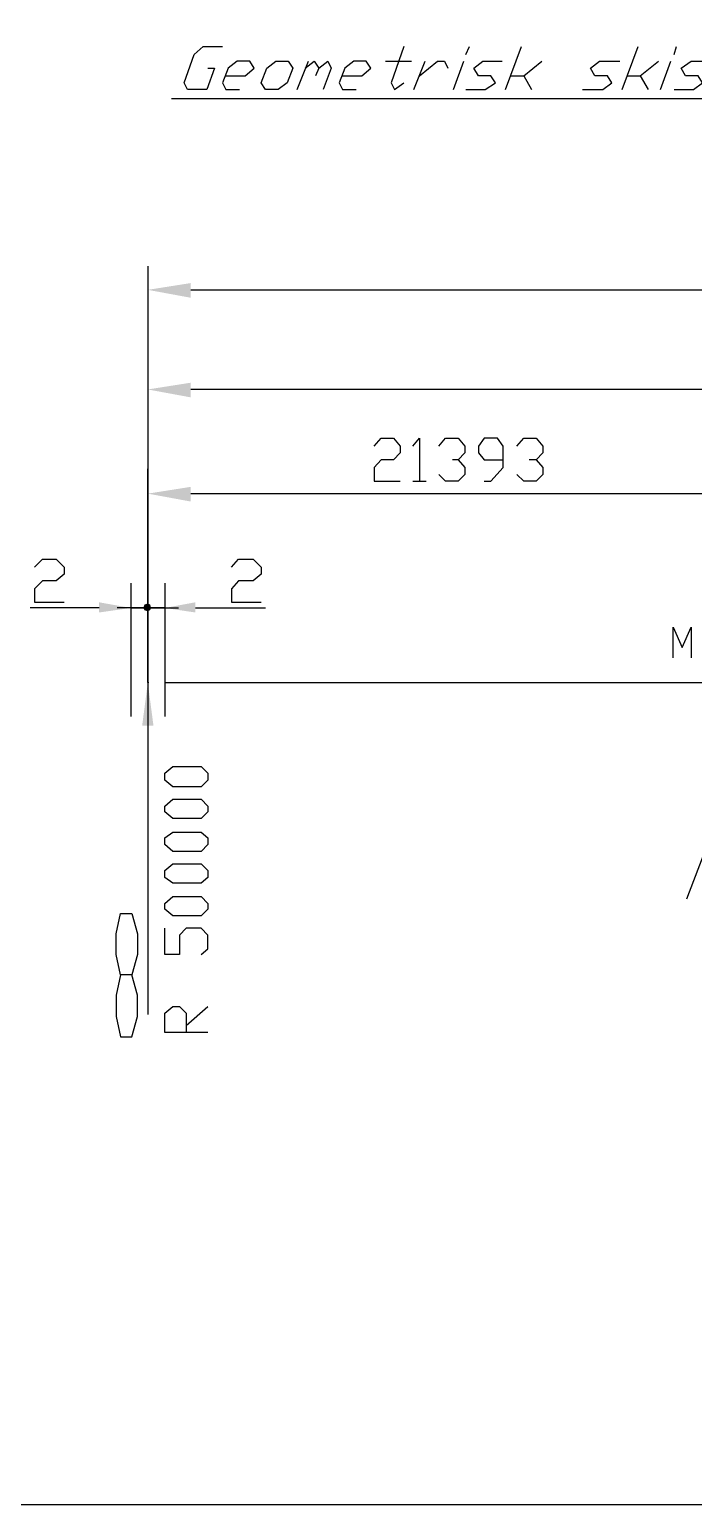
# Model space of a CAD drawing. Header units: millimetres. Extents: x -45 to 90, y -17 to 16.
# Drawn here: x -13.53 to -10.84, y -6.21 to -0.23 of the extents above; entities that cross this region are included whole.
import ezdxf

# ---------------------------------------------------------------- set-up
doc = ezdxf.new("R2010")
doc.units = ezdxf.units.MM
doc.layers.add('PDF_Geometry', color=7, linetype='Continuous')
doc.layers.add('PDF_Solid Fills', color=7, linetype='Continuous')

msp = doc.modelspace()

# ---------------------------------------------------------------- linework, layer by layer
at = {"layer": 'PDF_Geometry', "lineweight": 25}
for points in [[(-44.1267, 7.6371), (-44.1267, -6.2069), (89.3766, -6.2069), (89.3766, 7.6371)], [(-12.5192, -0.4767), (-12.5697, -0.4767), (-12.588, -0.4492), (-12.5651, -0.3897), (-12.5284, -0.3621), (-12.478, -0.3621), (-12.4596, -0.3897), (-12.4826, -0.4492)], [(-13.0464, -2.4754), (-13.0464, -2.8742)], [(-12.8034, -3.2731), (-12.8309, -3.3004), (-12.9456, -3.3004), (-12.9776, -3.2731), (-12.9776, -3.2456), (-12.9456, -3.2181), (-12.8309, -3.2181), (-12.8034, -3.2456)], [(-12.8034, -3.4014), (-12.8309, -3.4289), (-12.9456, -3.4289), (-12.9776, -3.4014), (-12.9776, -3.3785), (-12.9456, -3.351), (-12.8309, -3.351), (-12.8034, -3.3785)], [(-12.8034, -3.5344), (-12.8309, -3.5619), (-12.9456, -3.5619), (-12.9776, -3.5344), (-12.9776, -3.5069), (-12.9456, -3.4839), (-12.8309, -3.4839), (-12.8034, -3.5069)], [(-12.8034, -3.6673), (-12.8309, -3.6902), (-12.9456, -3.6902), (-12.9776, -3.6673), (-12.9776, -3.6398), (-12.9456, -3.6123), (-12.8309, -3.6123), (-12.8034, -3.6398)], [(-12.8034, -3.7957), (-12.8309, -3.8232), (-12.9456, -3.8232), (-12.9776, -3.7957), (-12.9776, -3.7727), (-12.9456, -3.7452), (-12.8309, -3.7452), (-12.8034, -3.7727)]]:
    msp.add_lwpolyline(points, close=True, dxfattribs=at)
for points in [[(-12.8034, -0.3897), (-12.7759, -0.3897), (-12.808, -0.4767), (-12.886, -0.4767), (-12.8997, -0.4492), (-12.8585, -0.3346), (-12.8218, -0.3026), (-12.7439, -0.3026)], [(-12.0104, -0.3026), (-12.0608, -0.4492), (-12.0471, -0.4767), (-12.0104, -0.4492)], [(-11.7583, -0.3346), (-11.7445, -0.3026)], [(-11.5978, -0.4767), (-11.5336, -0.3026)], [(-11.1257, -0.4767), (-11.0615, -0.3026)], [(-10.9148, -0.3346), (-10.9056, -0.3026)], [(-12.7347, -0.4217), (-12.6522, -0.4217), (-12.6155, -0.3897), (-12.6338, -0.3621), (-12.6843, -0.3621), (-12.7209, -0.3897), (-12.7439, -0.4492), (-12.7301, -0.4767), (-12.6751, -0.4767)], [(-12.4413, -0.4767), (-12.3955, -0.3621)], [(-12.4092, -0.3897), (-12.3725, -0.3621), (-12.3542, -0.3897), (-12.368, -0.4217)], [(-12.3542, -0.3897), (-12.3175, -0.3621), (-12.3038, -0.3897), (-12.3359, -0.4767)], [(-12.2625, -0.4217), (-12.18, -0.4217), (-12.1433, -0.3897), (-12.1617, -0.3621), (-12.2121, -0.3621), (-12.2488, -0.3897), (-12.2717, -0.4492), (-12.2579, -0.4767), (-12.2029, -0.4767)], [(-12.0837, -0.3621), (-11.9783, -0.3621)], [(-11.9691, -0.4767), (-11.9233, -0.3621)], [(-11.9462, -0.4217), (-11.8729, -0.3621), (-11.8454, -0.3621), (-11.8316, -0.3897)], [(-11.8087, -0.4767), (-11.7674, -0.3621)], [(-11.7583, -0.4767), (-11.6803, -0.4767), (-11.6391, -0.4492), (-11.6574, -0.4217), (-11.7078, -0.4217), (-11.7262, -0.3897), (-11.6895, -0.3621), (-11.6116, -0.3621)], [(-11.5795, -0.4217), (-11.5245, -0.4217), (-11.4511, -0.3621)], [(-11.2861, -0.4767), (-11.2036, -0.4767), (-11.1669, -0.4492), (-11.1853, -0.4217), (-11.2357, -0.4217), (-11.254, -0.3897), (-11.2173, -0.3621), (-11.1348, -0.3621)], [(-11.1073, -0.4217), (-11.0523, -0.4217), (-10.979, -0.3621)], [(-10.9698, -0.4767), (-10.9285, -0.3621)], [(-10.9148, -0.4767), (-10.8369, -0.4767), (-10.8002, -0.4492), (-10.8185, -0.4217), (-10.8689, -0.4217), (-10.8873, -0.3897), (-10.846, -0.3621), (-10.7681, -0.3621)], [(-11.5245, -0.4217), (-11.4924, -0.4767)], [(-11.0523, -0.4217), (-11.0202, -0.4767)], [(-12.9501, -0.5134), (-7.5913, -0.5134)], [(-13.0464, -1.1919), (-13.0464, -2.8788), (-13.0464, -4.222)], [(-12.8722, -1.2881), (-6.2665, -1.2881)], [(-13.0464, -1.5907), (-13.0464, -2.8788), (-13.0464, -2.0124)], [(-7.2383, -1.6915), (-12.8722, -1.6915)], [(-12.1296, -1.9207), (-12.1021, -1.8887), (-12.0516, -1.8887), (-12.0241, -1.9207), (-12.0241, -1.9483), (-12.0516, -1.9758), (-12.1021, -1.9758), (-12.1296, -2.0078), (-12.1296, -2.0629), (-12.0241, -2.0629)], [(-11.9737, -1.9207), (-11.9462, -1.8887), (-11.9462, -2.0629)], [(-11.8683, -1.9207), (-11.8408, -1.8887), (-11.7904, -1.8887), (-11.7628, -1.9207), (-11.7628, -1.9483), (-11.7904, -1.9758), (-11.8133, -1.9758)], [(-11.6849, -2.0629), (-11.6574, -2.0629), (-11.607, -2.0078), (-11.607, -1.9207), (-11.6299, -1.8887), (-11.6849, -1.8887), (-11.7078, -1.9207), (-11.7078, -1.9483), (-11.6849, -1.9758), (-11.607, -1.9758)], [(-11.552, -1.9207), (-11.5245, -1.8887), (-11.4741, -1.8887), (-11.4465, -1.9207), (-11.4465, -1.9483), (-11.4741, -1.9758), (-11.5016, -1.9758)], [(-11.7904, -1.9758), (-11.7628, -2.0078), (-11.7628, -2.0353), (-11.7904, -2.0629), (-11.8408, -2.0629), (-11.8683, -2.0353)], [(-11.4741, -1.9758), (-11.4465, -2.0078), (-11.4465, -2.0353), (-11.4741, -2.0629), (-11.5245, -2.0629), (-11.552, -2.0353)], [(-11.9737, -2.0629), (-11.9187, -2.0629)], [(-12.8722, -2.1133), (-10.7039, -2.1133)], [(-13.5048, -2.4112), (-13.4727, -2.3792), (-13.4177, -2.3792), (-13.3856, -2.4112), (-13.3856, -2.4388), (-13.4177, -2.4663), (-13.4727, -2.4663), (-13.5048, -2.4982), (-13.5048, -2.5534), (-13.3856, -2.5534)], [(-12.7072, -2.4112), (-12.6797, -2.3792), (-12.6201, -2.3792), (-12.588, -2.4112), (-12.588, -2.4388), (-12.6201, -2.4663), (-12.6797, -2.4663), (-12.7072, -2.4982), (-12.7072, -2.5534), (-12.588, -2.5534)], [(-13.1152, -2.4754), (-13.1152, -2.7367), (-13.1152, -3.0164)], [(-12.9776, -2.4754), (-12.9776, -2.7367), (-12.9776, -3.0164)], [(-13.2435, -2.5763), (-13.5232, -2.5763)], [(-12.9776, -2.5763), (-13.0464, -2.5763), (-13.1702, -2.5763)], [(-13.1152, -2.5763), (-13.0464, -2.5763), (-12.9226, -2.5763)], [(-12.8539, -2.5763), (-12.5697, -2.5763)], [(-10.9194, -2.778), (-10.9194, -2.6542), (-10.8827, -2.7367), (-10.846, -2.6542), (-10.846, -2.778)], [(-12.9776, -2.8788), (-10.5297, -2.8788), (-7.3575, -4.0845)], [(-10.8644, -3.7544), (-10.5297, -2.8788), (-7.1329, -2.8788)], [(-13.1564, -4.0615), (-13.1748, -3.979), (-13.1748, -3.8965), (-13.1564, -3.814), (-13.1106, -3.814), (-13.0877, -3.8965), (-13.0877, -3.979), (-13.1106, -4.0615), (-13.1564, -4.0615), (-13.1748, -4.144), (-13.1748, -4.2311), (-13.1564, -4.3137), (-13.1106, -4.3137), (-13.0877, -4.2311), (-13.0877, -4.144), (-13.1106, -4.0615)], [(-12.8309, -3.979), (-12.8034, -3.9561), (-12.8034, -3.9011), (-12.8309, -3.8734), (-12.8905, -3.8734), (-12.918, -3.9011), (-12.918, -3.979), (-12.9776, -3.979), (-12.9776, -3.8734)], [(-12.8034, -4.2953), (-12.9776, -4.2953), (-12.9776, -4.2172), (-12.9456, -4.1899), (-12.918, -4.1899), (-12.8905, -4.2172), (-12.8905, -4.2953)], [(-12.8905, -4.2678), (-12.8034, -4.1899)]]:
    msp.add_lwpolyline(points, dxfattribs=at)
at = {"layer": 'PDF_Geometry', "lineweight": 9}
msp.add_lwpolyline([(-13.0464, -2.8788), (-13.0418, -2.8788)], dxfattribs=at)
at = {"layer": 'PDF_Solid Fills', "transparency": 33554559}
for points in [[(-12.8722, -1.2606), (-12.8722, -1.3202), (-13.0464, -1.2881)], [(-12.8722, -1.664), (-12.8722, -1.7236), (-13.0464, -1.6915)], [(-12.8722, -2.0858), (-12.8722, -2.1454), (-13.0464, -2.1133)], [(-13.2435, -2.5534), (-13.2435, -2.5946), (-13.1152, -2.5763)], [(-13.0602, -2.5625), (-13.0647, -2.5763), (-13.0464, -2.5763)], [(-13.0602, -2.5625), (-13.0647, -2.5763), (-13.0464, -2.5763)], [(-13.0464, -2.5579), (-13.0602, -2.5625), (-13.0464, -2.5763)], [(-13.0464, -2.5579), (-13.0602, -2.5625), (-13.0464, -2.5763)], [(-13.0372, -2.5625), (-13.0464, -2.5579), (-13.0464, -2.5763)], [(-13.0372, -2.5625), (-13.0464, -2.5579), (-13.0464, -2.5763)], [(-13.0327, -2.5763), (-13.0372, -2.5625), (-13.0464, -2.5763)], [(-13.0327, -2.5763), (-13.0372, -2.5625), (-13.0464, -2.5763)], [(-12.8539, -2.5534), (-12.8539, -2.5946), (-12.9776, -2.5763)], [(-13.0647, -2.5763), (-13.0602, -2.5854), (-13.0464, -2.5763)], [(-13.0647, -2.5763), (-13.0602, -2.5854), (-13.0464, -2.5763)], [(-13.0602, -2.5854), (-13.0464, -2.59), (-13.0464, -2.5763)], [(-13.0602, -2.5854), (-13.0464, -2.59), (-13.0464, -2.5763)], [(-13.0464, -2.59), (-13.0372, -2.5854), (-13.0464, -2.5763)], [(-13.0372, -2.5854), (-13.0327, -2.5763), (-13.0464, -2.5763)], [(-13.0464, -2.59), (-13.0372, -2.5854), (-13.0464, -2.5763)], [(-13.0372, -2.5854), (-13.0327, -2.5763), (-13.0464, -2.5763)], [(-13.0235, -3.053), (-13.0693, -3.053), (-13.0464, -2.8788)]]:
    msp.add_solid(points, dxfattribs=at)

doc.saveas('drawing.dxf')
